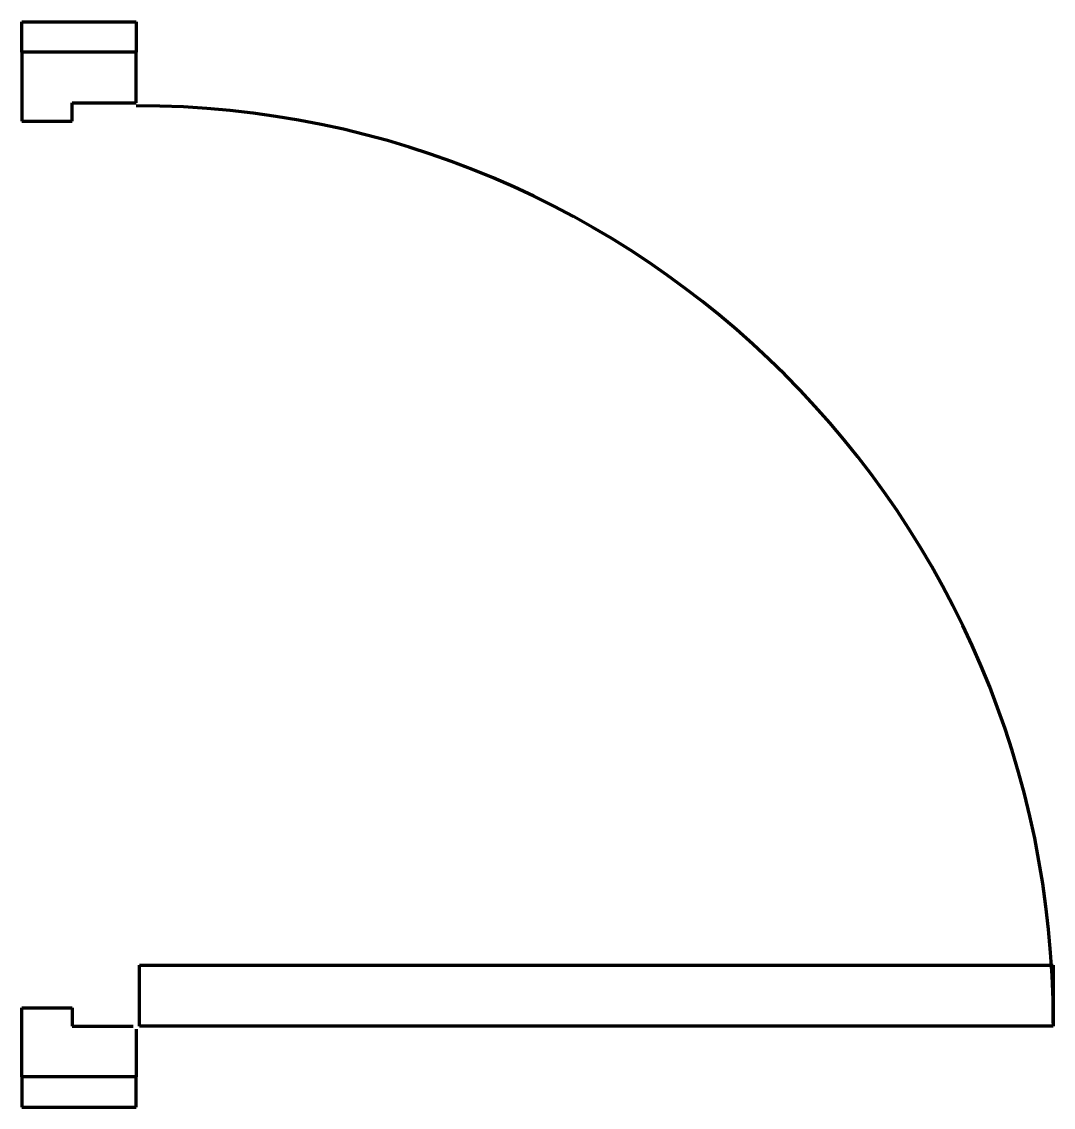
# Model space of a CAD drawing. Header units: centimetres. Extents: x -17.9 to 49.6, y -48 to 23.
import ezdxf

# ---------------------------------------------------------------- set-up
doc = ezdxf.new("R2010")
doc.units = ezdxf.units.CM
doc.layers.get('0').update_dxf_attribs({"linetype": 'CONTINUOUS', "lineweight": 0})

msp = doc.modelspace()

# ---------------------------------------------------------------- linework, layer by layer
at = {"color": 7, "linetype": 'CONTINUOUS', "lineweight": 70}
for p, q in [((-17.921, 20.993), (-17.921, 22.993)), ((-17.921, 22.993), (-10.421, 22.993)), ((-10.421, 22.993), (-10.421, 20.993)), ((-10.421, 20.993), (-17.921, 20.993)), ((-17.921, 20.993), (-17.921, 16.493)), ((-10.421, 20.993), (-17.921, 20.993)), ((-10.421, 17.693), (-10.421, 20.993)), ((-14.621, 16.493), (-14.621, 17.693)), ((-14.621, 17.693), (-10.421, 17.693)), ((-17.921, 16.493), (-14.621, 16.493)), ((-10.221, -42.707), (-10.221, -38.707)), ((-10.221, -38.707), (49.579, -38.707)), ((49.579, -38.707), (49.579, -42.707)), ((-17.921, -46.007), (-17.921, -41.507)), ((-17.921, -41.507), (-14.621, -41.507)), ((-14.621, -41.507), (-14.621, -42.707)), ((-14.621, -42.707), (-10.621, -42.707)), ((-10.421, -42.907), (-10.421, -46.007)), ((49.579, -42.707), (-10.221, -42.707)), ((-10.421, -46.007), (-17.921, -46.007)), ((-17.921, -46.007), (-17.921, -48.007)), ((-10.421, -46.007), (-17.921, -46.007)), ((-10.421, -48.007), (-10.421, -46.007)), ((-17.921, -48.007), (-10.421, -48.007))]:
    msp.add_line(p, q, dxfattribs=at)
msp.add_arc((-10.421, -42.507), 60, 0, 90, dxfattribs=at)

doc.saveas('drawing.dxf')
